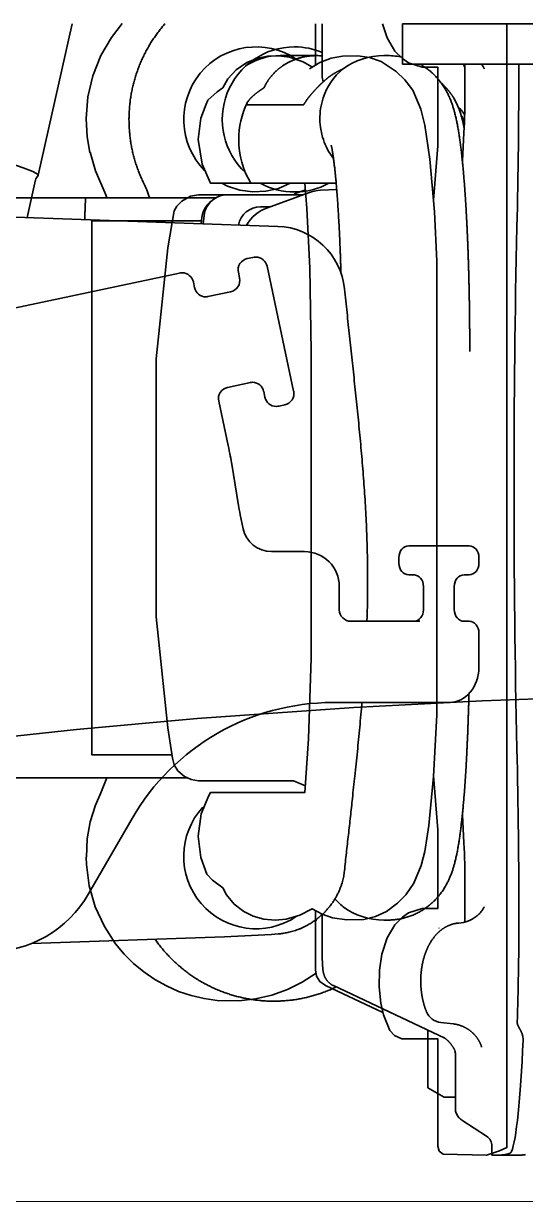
# Model space of a CAD drawing. Header units: millimetres. Extents: x 120 to 10915, y 515 to 8014.
# Drawn here: x 8094.7 to 8181.2, y 1582 to 1785 of the extents above; entities that cross this region are included whole.
import ezdxf

# ---------------------------------------------------------------- set-up
doc = ezdxf.new("R2010")
doc.units = ezdxf.units.MM
doc.layers.get('0').update_dxf_attribs({"lineweight": 13})
doc.layers.add('201_Dimensions', color=7, linetype='Continuous', lineweight=13)
doc.layers.add('205_Chassis_top_view', color=7, linetype='Continuous', lineweight=13)

# ---------------------------------------------------------------- blocks, each defined once
blk = doc.blocks.new('2908045_1')
at = {"layer": '205_Chassis_top_view', "color": 3, "lineweight": 35}
for p, q in [((8103.12, -385), (8097.23, -411.12)), ((8146.17, -385.08), (8146.17, -385)), ((8146.17, -385.08), (8146.17, -393.98)), ((8160, -385), (8160, -387)), ((8160, -387), (8160, -390)), ((8138.93, -390.5), (8145.21, -390.5)), ((8145.21, -390.5), (8145.25, -390.5)), ((8156.81, -390.5), (8157.47, -390.5)), ((8160, -390), (8160, -392)), ((8290, -392), (8160, -392)), ((8170.76, -392), (8170.76, -396.71)), ((8133.31, -399), (8142.87, -399)), ((8170.48, -402.3), (8170.48, -401.51)), ((8170.57, -403.8), (8170.32, -408.66)), ((8170.33, -408.33), (8170.3, -408.48)), ((8095.32, -418.42), (8096.79, -411.94)), ((8096.93, -411.59), (8097.21, -411.15)), ((8133.96, -412.5), (8133.9, -412.5)), ((8133.96, -412.5), (8143.89, -412.5)), ((8136.76, -416.71), (8143.83, -414.13)), ((8143.89, -412.5), (8146.57, -412.5)), ((8148.67, -413.57), (8145.85, -413.72)), ((8148.58, -412.5), (8146.57, -412.5)), ((8138.51, -419.93), (8005.93, -415.3)), ((8096.1, -415), (8102.25, -415)), ((8102.25, -415), (8105.46, -415)), ((8105.46, -415), (8127.85, -415)), ((8127.2, -415.46), (8126.82, -415.78)), ((8142.82, -414.5), (8129.78, -414.5)), ((8125.67, -419.48), (8125.82, -418.08)), ((8135.55, -416.55), (8137.2, -416.55)), ((8115.51, -419), (8111.87, -419)), ((8115.51, -419), (8125.37, -419)), ((8125.31, -419.47), (8125.45, -418.33)), ((8125.45, -418.31), (8125.45, -418.33)), ((8134.24, -425.27), (8133.27, -425.48)), ((8134.66, -425.23), (8134.73, -425.23)), ((8121.6, -427.98), (8013.1, -451.06)), ((8121.95, -427.93), (8122.02, -427.93)), ((8131.73, -427.85), (8131.93, -428.83)), ((8141.25, -448.33), (8136.68, -426.82)), ((8123.98, -429.52), (8124.18, -430.5)), ((8130.39, -431.2), (8126.48, -432.04)), ((8133.79, -446.86), (8129.88, -447.69)), ((8136.09, -448.4), (8136.3, -449.37)), ((8128.34, -450.06), (8129.96, -457.7)), ((8139.72, -450.71), (8138.74, -450.91)), ((8138.25, -450.96), (8138.32, -450.96)), ((8131.74, -468.06), (8130.58, -460.91)), ((8132.05, -469.66), (8132.55, -472.04)), ((8161.08, -475), (8162.14, -475)), ((8171.47, -475), (8162.14, -475)), ((8143.12, -476), (8137.44, -476)), ((8159.38, -477), (8159.38, -478)), ((8173.16, -477), (8173.16, -478)), ((8149.05, -481), (8149.05, -481.09)), ((8162.14, -480), (8161.08, -480)), ((8170.62, -480), (8171.47, -480)), ((8149.12, -482), (8149.12, -486)), ((8163.62, -482), (8163.62, -486)), ((8168.92, -482), (8168.92, -486)), ((8151.11, -488), (8152.04, -488)), ((8152.04, -488), (8154.02, -488)), ((8154.02, -488), (8162.98, -488)), ((8171.47, -488), (8170.62, -488)), ((8173.16, -496), (8173.16, -490)), ((8148.04, -502), (8152.04, -502)), ((8152.04, -502), (8154.02, -502)), ((8154.02, -502), (8168.07, -502)), ((8151.38, -518.53), (8151.37, -518.59)), ((8170.3, -521.52), (8170.33, -521.67)), ((8170.32, -521.34), (8170.57, -526.2)), ((8105.91, -535), (8113.42, -522)), ((8170.76, -533.29), (8170.76, -539.83)), ((8145.21, -539.5), (8145.25, -539.5)), ((8146.17, -538.54), (8146.17, -544.92)), ((8156.81, -539.5), (8157.47, -539.5)), ((8180.05, -539.95), (8180.05, -540)), ((8129.35, -542.39), (8096.07, -543.55)), ((8167.27, -559.84), (8148.09, -550.8)), ((8168.72, -557.39), (8166.59, -557.15)), ((8164.38, -558.47), (8164.38, -568.39)), ((8169.13, -562.96), (8169.13, -563)), ((8169.13, -563), (8169.13, -572.04)), ((8167.17, -570), (8164.38, -568.39)), ((8169.13, -570), (8167.17, -570)), ((8174.49, -576.76), (8170.22, -573.98)), ((8171.73, -573.9), (8171.72, -573.9)), ((8175.4, -578.44), (8175.4, -580)), ((8175.4, -580), (8175.46, -580)), ((8176.54, -580), (8175.46, -580)), ((8176.54, -580), (8177.05, -580)), ((8180.56, -580), (8177.05, -580))]:
    blk.add_line(p, q, dxfattribs=at)
for centre, radius, start, end in [((8145.21, -401.51), 11.01, 84.9949, 89.8075), ((8157.47, -401.75), 11.25, 77.0255, 89.9985), ((8165.39, -394.93), 5.88, 23.8782, 29.923), ((8149.17, -393.98), 3, 180.0002, 200.127), ((8157, -401.32), 11.23, 161.6344, 180.9229), ((8156.21, -404.97), 14.51, 7.3215, 29.394), ((8036.24, -396.77), 134.52, 357.0041, 0.0246), ((8146.26, -404.98), 14.47, 153.9149, 179.997), ((8165.62, -403.78), 5.96, 31.5537, 48.4212), ((8157.08, -401.32), 11.31, 180.9088, 198.8441), ((8146.26, -404.97), 14.48, 180.0046, 211.3341), ((8157.02, -401.35), 11.25, 198.8206, 217.7081), ((8097.86, -412.19), 1.11, 147.2951, 167.3077), ((8093.11, -423.06), 24.69, 19.0486, 25.754), ((8129.8, -418.5), 4, 130.5898, 174.0401), ((8129.79, -418.48), 3.98, 90.0039, 130.574), ((8135.56, -420.42), 3.87, 90.064, 169.2579), ((8138.09, -431.92), 12, 5.7215, 88.0002), ((7942.82, -480.97), 211.18, 358.0936, 359.9934), ((8036.24, -533.23), 134.52, 359.9754, 2.996), ((8156.41, -528.97), 10.57, 220.4929, 231.1808), ((8169.28, -534.33), 5.7, 274.1684, 306.7558), ((8120.84, -301.46), 241.08, 272.0247, 274.2179), ((8166.92, -554.17), 3, 202.6022, 263.5814), ((8178.16, -560.08), 2.62, 357.3381, 9.1964), ((8164.75, -562.92), 4.38, 3.3547, 11.778), ((8164.76, -562.91), 4.36, 359.291, 3.2556), ((8171.15, -572.04), 2.03, 180.027, 202.0358), ((8171.77, -571.83), 2.68, 201.3105, 217.9759), ((8171.2, -572.25), 1.98, 218.5853, 223.8593), ((8171.61, -571.86), 2.53, 223.6964, 236.8024), ((8173.4, -578.43), 2, 359.9881, 56.9054), ((8180.48, -576.41), 3.59, 271.2887, 281.2343)]:
    blk.add_arc(centre, radius, start, end, dxfattribs=at)
for centre, major_axis, ratio, start_param, end_param in [((8141.42, -401.5), (0, -12.5), 0.997394, 3.141593, 5.536694), ((8141.42, -401.5), (0, -12.5), 0.997394, 2.750647, 3.141593), ((8138.93, -401.5), (0, -11), 0.996959, 3.141593, 3.698062), ((8156.79, -400.79), (11.16, 0.12), 0.921814, 1.559369, 2.239581), ((8156.37, -401.37), (1.84, -10.73), 0.973258, 3.637859, 4.210608), ((8172.84, -390.05), (0, -100), 0.072152, 1.266306, 1.551279), ((8062.6, -403.31), (-34.63, 7.81), 0.049656, 3.141631, 5.687942), ((8135.78, -397.01), (2.56, 1.92), 0.200194, 2.767109, 3.055501), ((8134.38, -396.56), (-1.11, -2.44), 0.185353, 6.050619, 6.367292), ((8062.6, -403.31), (-34.63, 7.81), 0.049656, 3.123445, 3.141631), ((8141.42, -401.5), (0, -12.5), 0.997394, 5.788571, 6.283185), ((8141.42, -401.5), (0, -12.5), 0.997394, 0, 0.494593), ((8146.22, -420.71), (0, -7), 0.997394, 3.193953, 3.490664), ((8139.14, -423.29), (0, -7), 0.997394, 3.490659, 4.180732), ((8190.04, -465), (0, -150), 0.072152, 4.407899, 5.016879), ((8133.68, -427.44), (0, 2), 0.999391, 0.209438, 1.780235), ((8134.66, -427.23), (0, 2), 0.999391, 6.283117, 6.492624), ((8134.73, -427.23), (0, -2), 0.999391, 1.780235, 3.141524), ((8121.95, -429.93), (0, -2), 0.999391, 3.141524, 3.351031), ((8122.02, -429.93), (0, -2), 0.999391, 3.141524, 3.351031), ((8122.02, -429.93), (0, -2), 0.999391, 1.780235, 3.141524), ((8129.98, -429.25), (0, -2), 0.999391, 0.209438, 1.780235), ((8126.14, -430.08), (0, -2), 0.999391, 4.921827, 6.283117), ((8126.07, -430.08), (0, 2), 0.999391, 3.159075, 3.351031), ((8130.29, -449.64), (0, -2), 0.999391, 3.351031, 4.921827), ((8134.2, -448.81), (0, -2), 0.999391, 3.141524, 3.351031), ((8134.13, -448.81), (0, 2), 0.999391, 4.921827, 6.265744), ((8139.3, -448.75), (0, -2), 0.999391, 0.209438, 1.780235), ((8138.25, -448.96), (0, -2), 0.999391, 4.921827, 6.283117), ((8138.32, -448.96), (0, -2), 0.999391, 6.283117, 6.492624), ((8129.82, -457.7), (-0.83, 3.91), 0.034137, 3.745198, 4.705129), ((8132.12, -469.66), (-0.42, 1.96), 0.034137, 0.603605, 1.563536), ((8137.44, -471), (0, -5), 0.999391, 4.921827, 6.283184), ((8161.08, -477), (0, -2), 0.848048, 3.141593, 4.712389), ((8171.47, -477), (0, 2), 0.848048, 4.712389, 6.283185), ((8143.12, -482), (0, -6), 0.999391, 1.570795, 3.141591), ((8161.08, -478), (0, -2), 0.848048, 4.712389, 6.283185), ((8171.47, -478), (0, 2), 0.848048, 3.141593, 4.712389), ((8161.92, -482), (0, 2), 0.848048, 4.712389, 6.283185), ((8170.62, -482), (0, 2), 0.848048, 0, 1.570796), ((8151.11, -486), (0, -2), 0.999391, 4.712388, 6.283184), ((8161.92, -486), (0, 2), 0.848048, 3.141593, 4.712389), ((8170.62, -486), (0, 2), 0.848048, 1.570796, 3.141593), ((8171.47, -490), (0, 2), 0.848048, 4.712389, 6.283185), ((8168.07, -496), (0, 6), 0.848048, 3.141593, 4.712389), ((8148.04, -542), (0, -40), 0.999391, 3.141591, 4.188789), ((8172.84, -539.95), (0, -100), 0.072152, 1.570796, 1.875286), ((8088.6, -525), (0, -20), 0.999391, 6.283184, 7.330382), ((8156.79, -529.21), (11.16, -0.12), 0.921814, 4.043604, 4.723817), ((8177.16, -540), (0, -40), 0.072152, 1.128162, 1.570796), ((8165.31, -534.99), (0.99, -5.92), 0.999452, 6.280493, 6.282558), ((8178.29, -540), (0, -40), 0.072152, 0.173341, 1.041446)]:
    blk.add_ellipse(centre, major_axis=major_axis, ratio=ratio, start_param=start_param, end_param=end_param, dxfattribs=at)
for points, degree, knots in [([(8119.09, -385), (8118.9, -385.21), (8118.53, -385.65), (8118, -386.32), (8117.49, -387.01), (8117.01, -387.72), (8116.55, -388.45), (8116.11, -389.19), (8115.7, -389.95), (8115.32, -390.72), (8114.96, -391.5), (8114.63, -392.29), (8114.33, -393.1), (8114.06, -393.92), (8113.81, -394.75), (8113.59, -395.58), (8113.4, -396.42), (8113.24, -397.27), (8113.11, -398.13), (8113.01, -398.99), (8112.94, -399.85), (8112.89, -400.71), (8112.88, -401.58), (8112.9, -402.44), (8112.94, -403.3), (8113.02, -404.16), (8113.12, -405.02), (8113.26, -405.87), (8113.42, -406.71), (8113.61, -407.55), (8113.83, -408.38), (8114.08, -409.19), (8114.36, -410), (8114.66, -410.79), (8114.99, -411.57), (8115.22, -412.08), (8115.35, -412.33)], 3, [0, 0, 0, 0, 0.856956, 1.714276, 2.572006, 3.430153, 4.288763, 5.147843, 6.007426, 6.867515, 7.728133, 8.589274, 9.450945, 10.313127, 11.175807, 12.038951, 12.902519, 13.766455, 14.630693, 15.495147, 16.359726, 17.224314, 18.088766, 18.952931, 19.816634, 20.679676, 21.54184, 22.40288, 23.262534, 24.120506, 24.976485, 25.830124, 26.681068, 27.528918, 28.373271, 29.213678, 29.213678, 29.213678, 29.213678]), ([(8136.15, -396.04), (8136.34, -395.62), (8136.57, -395.18), (8136.84, -394.74), (8137.65, -393.64), (8138.76, -392.63), (8139.52, -392.08), (8141.05, -391.24), (8142.77, -390.73), (8143.57, -390.58), (8144.39, -390.5), (8145.21, -390.5)], 5, [0, 0, 0, 0, 0, 0, 4.795781, 4.795781, 4.795781, 11.868891, 11.868891, 11.868891, 17.698834, 17.698834, 17.698834, 17.698834, 17.698834, 17.698834]), ([(8163.09, -392), (8163.32, -392.13), (8163.76, -392.41), (8164.41, -392.87), (8165.02, -393.38), (8165.61, -393.95), (8166.11, -394.49), (8166.49, -394.97), (8166.76, -395.34), (8167, -395.69), (8167.25, -396.06), (8167.51, -396.51), (8167.8, -397.06), (8168.05, -397.59), (8168.24, -398.04), (8168.38, -398.39), (8168.5, -398.71), (8168.6, -399.02), (8168.7, -399.33), (8168.8, -399.63), (8168.88, -399.92), (8168.97, -400.22), (8169.05, -400.56), (8169.14, -400.92), (8169.23, -401.29), (8169.31, -401.66), (8169.38, -402.03), (8169.46, -402.4), (8169.53, -402.78), (8169.6, -403.16), (8169.66, -403.54), (8169.72, -403.93), (8169.78, -404.33), (8169.84, -404.73), (8169.9, -405.14), (8169.96, -405.56), (8170.01, -405.99), (8170.07, -406.41), (8170.12, -406.85), (8170.17, -407.25), (8170.21, -407.63), (8170.25, -407.99), (8170.28, -408.35), (8170.32, -408.71), (8170.36, -409.08), (8170.39, -409.45), (8170.43, -409.83), (8170.47, -410.24), (8170.51, -410.7), (8170.55, -411.21), (8170.6, -411.73), (8170.64, -412.26), (8170.68, -412.8), (8170.72, -413.35), (8170.76, -413.91), (8170.8, -414.47), (8170.84, -415.04), (8170.87, -415.62), (8170.91, -416.21), (8170.95, -416.8), (8170.98, -417.4), (8171.01, -418.01), (8171.05, -418.62), (8171.08, -419.24), (8171.11, -419.87), (8171.14, -420.5), (8171.17, -421.14), (8171.2, -421.79), (8171.23, -422.44), (8171.25, -423.1), (8171.28, -423.76), (8171.3, -424.43), (8171.32, -425.1), (8171.35, -425.78), (8171.37, -426.46), (8171.39, -427.14), (8171.41, -427.84), (8171.43, -428.53), (8171.45, -429.23), (8171.46, -429.93), (8171.48, -430.64), (8171.49, -431.35), (8171.51, -432.06), (8171.52, -432.78), (8171.53, -433.49), (8171.54, -434.21), (8171.55, -434.94), (8171.56, -435.66), (8171.57, -436.39), (8171.57, -437.11), (8171.58, -437.84), (8171.58, -438.57), (8171.59, -439.3), (8171.59, -440.04), (8171.59, -440.77), (8171.59, -441.26), (8171.59, -441.5)], 3, [0, 0, 0, 0, 0.785319, 1.575444, 2.371113, 3.177528, 4.042851, 4.568958, 5.00423, 5.428702, 5.841254, 6.345296, 6.993268, 7.69059, 8.110267, 8.464086, 8.806561, 9.136471, 9.45746, 9.768844, 10.072492, 10.372528, 10.722205, 11.107225, 11.484073, 11.86052, 12.238044, 12.617961, 13.001364, 13.389574, 13.77912, 14.17385, 14.573343, 14.98143, 15.395628, 15.817853, 16.246876, 16.687788, 17.110131, 17.549089, 17.907529, 18.262792, 18.622509, 18.987354, 19.356694, 19.731158, 20.110246, 20.494452, 20.975485, 21.496839, 22.022207, 22.556055, 23.097479, 23.647141, 24.204353, 24.769608, 25.341377, 25.920741, 26.50796, 27.102798, 27.703798, 28.311811, 28.926964, 29.549034, 30.17663, 30.810585, 31.450938, 32.09746, 32.749227, 33.406684, 34.069749, 34.738199, 35.411144, 36.089012, 36.771681, 37.458926, 38.150122, 38.845453, 39.544744, 40.247767, 40.953934, 41.663401, 42.375973, 43.091422, 43.809313, 44.529649, 45.252212, 45.976771, 46.702941, 47.43068, 48.159763, 48.889957, 49.620964, 50.352658, 51.084806, 51.817175, 51.817175, 51.817175, 51.817175]), ([(8173.61, -392), (8173.66, -392.07), (8173.76, -392.2), (8173.88, -392.39), (8173.97, -392.53), (8174.03, -392.64), (8174.07, -392.72), (8174.08, -392.76), (8174.09, -392.77)], 3, [0, 0, 0, 0, 0.2809193, 0.4913628, 0.6590922, 0.7827613, 0.8671141, 0.9135545, 0.9135545, 0.9135545, 0.9135545]), ([(8146.65, -394.75), (8146.25, -395.1), (8145.87, -395.46), (8145.5, -395.83), (8144.86, -396.49), (8144.28, -397.16), (8144.04, -397.44), (8143.77, -397.78), (8143.54, -398.09), (8143.51, -398.15), (8143.47, -398.2), (8143.44, -398.25)], 5, [0, 0, 0, 0, 0, 0, 3.824948, 3.824948, 3.824948, 6.734318, 6.734318, 6.734318, 7.351596, 7.351596, 7.351596, 7.351596, 7.351596, 7.351596]), ([(8166.61, -395.13), (8167, -395.51), (8167.37, -395.89), (8167.72, -396.29), (8168.19, -396.84), (8168.58, -397.4), (8168.68, -397.55), (8168.78, -397.7), (8168.86, -397.85)], 5, [0, 0, 0, 0, 0, 0, 3.97208, 3.97208, 3.97208, 5.526465, 5.526465, 5.526465, 5.526465, 5.526465, 5.526465]), ([(8133.26, -398.61), (8133.37, -398.38), (8133.6, -398.07), (8133.95, -397.71), (8134.57, -397.15), (8135.34, -396.58), (8135.6, -396.4), (8135.87, -396.22), (8136.15, -396.04)], 5, [0, 0, 0, 0, 0, 0, 6.199701, 6.199701, 6.199701, 9.174104, 9.174104, 9.174104, 9.174104, 9.174104, 9.174104]), ([(8142.87, -399), (8142.89, -399), (8142.93, -398.98), (8142.98, -398.92), (8143.09, -398.79), (8143.22, -398.59), (8143.29, -398.48), (8143.36, -398.37), (8143.44, -398.25)], 5, [0, 0, 0, 0, 0, 0, 1.636713, 1.636713, 1.636713, 3.008014, 3.008014, 3.008014, 3.008014, 3.008014, 3.008014]), ([(8170.09, -400.71), (8170.12, -400.76), (8170.19, -400.88), (8170.28, -401.05), (8170.36, -401.23), (8170.43, -401.4), (8170.5, -401.57), (8170.56, -401.73), (8170.6, -401.87), (8170.63, -401.98), (8170.65, -402.04), (8170.65, -402.07)], 3, [0, 0, 0, 0, 0.200864, 0.400427, 0.593439, 0.778684, 0.958508, 1.13415, 1.284906, 1.409985, 1.480677, 1.480677, 1.480677, 1.480677]), ([(8147.72, -405.93), (8147.72, -405.93), (8147.72, -405.95), (8147.74, -406), (8147.75, -406.07), (8147.77, -406.17), (8147.8, -406.29), (8147.83, -406.43), (8147.86, -406.6), (8147.9, -406.78), (8147.93, -406.99), (8147.97, -407.21), (8148.01, -407.45), (8148.04, -407.71), (8148.08, -407.98), (8148.12, -408.26), (8148.16, -408.56), (8148.2, -408.88), (8148.24, -409.2), (8148.28, -409.53), (8148.32, -409.84), (8148.35, -410.14), (8148.38, -410.42), (8148.41, -410.72), (8148.44, -411.02), (8148.47, -411.33), (8148.5, -411.64), (8148.53, -411.96), (8148.57, -412.33), (8148.6, -412.74), (8148.64, -413.19), (8148.68, -413.65), (8148.72, -414.12), (8148.75, -414.6), (8148.79, -415.09), (8148.82, -415.59), (8148.86, -416.1), (8148.89, -416.62), (8148.93, -417.15), (8148.96, -417.68), (8148.99, -418.23), (8149.02, -418.78), (8149.05, -419.34), (8149.08, -419.91), (8149.11, -420.48), (8149.14, -421.07), (8149.17, -421.66), (8149.2, -422.26), (8149.22, -422.86), (8149.25, -423.47), (8149.27, -424.09), (8149.3, -424.71), (8149.32, -425.34), (8149.34, -425.97), (8149.36, -426.61), (8149.38, -427.26), (8149.4, -427.69), (8149.4, -427.91)], 3, [0, 0, 0, 0, 0.01353, 0.059282, 0.133347, 0.233874, 0.358859, 0.506717, 0.67604, 0.865648, 1.074571, 1.298913, 1.540793, 1.801296, 2.073009, 2.364314, 2.666539, 2.986766, 3.315797, 3.643248, 3.973228, 4.254577, 4.541966, 4.837689, 5.139357, 5.448928, 5.764331, 6.087095, 6.41732, 6.866482, 7.317339, 7.779631, 8.251169, 8.733651, 9.22505, 9.726632, 10.236832, 10.757448, 11.286217, 11.823124, 12.368033, 12.92245, 13.484301, 14.053545, 14.630031, 15.214936, 15.806516, 16.404697, 17.00931, 17.621063, 18.238724, 18.862173, 19.49123, 20.126441, 20.766729, 21.411955, 22.061925, 22.061925, 22.061925, 22.061925]), ([(8105.27, -418.77), (8105.29, -417.85), (8105.31, -417), (8105.34, -416.26), (8105.38, -415.47), (8105.42, -415.1), (8105.44, -415.03), (8105.45, -415), (8105.46, -415)], 5, [0, 0, 0, 0, 0, 0, 8.11278, 8.11278, 8.11278, 11.132352, 11.132352, 11.132352, 11.132352, 11.132352, 11.132352]), ([(8125.45, -418.31), (8125.45, -418.31), (8125.45, -418.3), (8125.45, -418.29), (8125.45, -418.29), (8125.46, -418.28), (8125.46, -418.27), (8125.46, -418.26), (8125.46, -418.25), (8125.46, -418.24), (8125.46, -418.23), (8125.47, -418.22), (8125.47, -418.2), (8125.47, -418.19), (8125.47, -418.18), (8125.48, -418.16), (8125.48, -418.14), (8125.48, -418.12), (8125.49, -418.1), (8125.49, -418.08), (8125.49, -418.06), (8125.5, -418.04), (8125.5, -418.01), (8125.51, -417.98), (8125.52, -417.95), (8125.53, -417.91), (8125.54, -417.86), (8125.55, -417.81), (8125.57, -417.75), (8125.58, -417.69), (8125.6, -417.62), (8125.63, -417.55), (8125.65, -417.47), (8125.68, -417.39), (8125.71, -417.32), (8125.74, -417.24), (8125.77, -417.17), (8125.8, -417.1), (8125.84, -417.04), (8125.87, -416.97), (8125.91, -416.9), (8125.95, -416.83), (8125.99, -416.76), (8126.03, -416.7), (8126.07, -416.64), (8126.11, -416.57), (8126.15, -416.51), (8126.2, -416.45), (8126.24, -416.39), (8126.29, -416.33), (8126.34, -416.27), (8126.39, -416.21), (8126.44, -416.16), (8126.49, -416.1), (8126.54, -416.04), (8126.59, -415.99), (8126.65, -415.94), (8126.7, -415.89), (8126.77, -415.83), (8126.84, -415.76), (8126.9, -415.71), (8126.93, -415.69)], 3, [0, 0, 0, 0, 0.007044, 0.014326, 0.022192, 0.030323, 0.039134, 0.048239, 0.058186, 0.068463, 0.079846, 0.091606, 0.104697, 0.118219, 0.133076, 0.149141, 0.16657, 0.185609, 0.204717, 0.225605, 0.248141, 0.273508, 0.301059, 0.331591, 0.365833, 0.403171, 0.449248, 0.503537, 0.563801, 0.630407, 0.702209, 0.779044, 0.859864, 0.944266, 1.030585, 1.105475, 1.181261, 1.257708, 1.334575, 1.411784, 1.489023, 1.566694, 1.644101, 1.71979, 1.79577, 1.871508, 1.947477, 2.023245, 2.099196, 2.174954, 2.250851, 2.326519, 2.402288, 2.478142, 2.554067, 2.629873, 2.705709, 2.78156, 2.857408, 2.971387, 3.08526, 3.08526, 3.08526, 3.08526]), ([(8150.03, -430.73), (8150.1, -431.4), (8150.24, -432.76), (8150.45, -434.79), (8150.66, -436.83), (8150.88, -438.87), (8151.1, -440.92), (8151.32, -442.97), (8151.54, -445.03), (8151.76, -447.1), (8151.98, -449.17), (8152.2, -451.24), (8152.41, -453.32), (8152.61, -455.41), (8152.81, -457.51), (8152.99, -459.61), (8153.17, -461.72), (8153.33, -463.84), (8153.48, -465.97), (8153.61, -468.1), (8153.73, -470.24), (8153.83, -472.39), (8153.9, -474.53), (8153.96, -476.69), (8153.99, -478.84), (8154, -480.28), (8154, -481)], 3, [0, 0, 0, 0, 2.041906, 4.087209, 6.136479, 8.190433, 10.249505, 12.313723, 14.383383, 16.458671, 18.539727, 20.626682, 22.719644, 24.818704, 26.923948, 29.035501, 31.153216, 33.277465, 35.408729, 37.546437, 39.689558, 41.837093, 43.988271, 46.142255, 48.298182, 50.454554, 50.454554, 50.454554, 50.454554]), ([(8157.47, -539.5), (8157.73, -539.5), (8158.25, -539.48), (8159.02, -539.4), (8159.78, -539.27), (8160.54, -539.08), (8161.28, -538.85), (8162, -538.56), (8162.7, -538.22), (8163.38, -537.84), (8164.04, -537.4), (8164.67, -536.92), (8165.27, -536.39), (8165.83, -535.82), (8166.28, -535.3), (8166.62, -534.86), (8166.87, -534.51), (8167.1, -534.16), (8167.35, -533.76), (8167.63, -533.27), (8167.91, -532.71), (8168.14, -532.21), (8168.3, -531.8), (8168.43, -531.47), (8168.54, -531.16), (8168.65, -530.85), (8168.74, -530.55), (8168.83, -530.25), (8168.92, -529.96), (8169, -529.64), (8169.09, -529.29), (8169.18, -528.92), (8169.26, -528.56), (8169.34, -528.19), (8169.42, -527.82), (8169.49, -527.44), (8169.56, -527.06), (8169.62, -526.68), (8169.69, -526.29), (8169.75, -525.9), (8169.81, -525.5), (8169.87, -525.1), (8169.93, -524.68), (8169.98, -524.26), (8170.04, -523.83), (8170.09, -523.41), (8170.14, -522.98), (8170.18, -522.59), (8170.22, -522.22), (8170.26, -521.86), (8170.3, -521.5), (8170.34, -521.14), (8170.37, -520.77), (8170.41, -520.4), (8170.45, -520.01), (8170.48, -519.58), (8170.53, -519.1), (8170.57, -518.58), (8170.61, -518.05), (8170.66, -517.51), (8170.7, -516.97), (8170.74, -516.42), (8170.78, -515.86), (8170.82, -515.29), (8170.85, -514.72), (8170.89, -514.14), (8170.93, -513.55), (8170.96, -512.95), (8171, -512.35), (8171.03, -511.74), (8171.06, -511.12), (8171.09, -510.5), (8171.12, -509.87), (8171.15, -509.24), (8171.18, -508.59), (8171.21, -507.95), (8171.24, -507.29), (8171.26, -506.63), (8171.29, -505.97), (8171.31, -505.3), (8171.33, -504.63), (8171.36, -503.95), (8171.38, -503.26), (8171.4, -502.57), (8171.42, -501.88), (8171.44, -501.19), (8171.45, -500.72), (8171.45, -500.49)], 3, [0, 0, 0, 0, 0.773188, 1.546844, 2.320623, 3.097308, 3.871436, 4.651619, 5.428229, 6.215214, 6.996787, 7.795911, 8.585308, 9.410028, 10.192898, 10.633215, 11.065496, 11.48346, 11.893919, 12.484607, 13.167476, 13.779006, 14.140043, 14.489673, 14.826788, 15.151314, 15.470061, 15.775604, 16.078341, 16.378293, 16.767161, 17.144851, 17.52108, 17.89763, 18.275815, 18.656901, 19.041933, 19.430753, 19.822147, 20.219056, 20.620472, 21.032914, 21.448455, 21.875014, 22.306485, 22.7432, 23.167118, 23.580896, 23.93247, 24.290023, 24.65127, 25.018333, 25.389269, 25.765904, 26.14668, 26.542723, 27.070297, 27.591414, 28.119733, 28.656977, 29.201284, 29.754228, 30.314333, 30.882581, 31.456887, 32.039372, 32.629585, 33.227157, 33.830528, 34.441344, 35.059188, 35.683661, 36.313407, 36.949841, 37.592563, 38.24125, 38.895, 39.554594, 40.219697, 40.889966, 41.564598, 42.244261, 42.928627, 43.6174, 44.310016, 45.006788, 45.707424, 45.707424, 45.707424, 45.707424]), ([(8151.38, -518.53), (8151.44, -517.89), (8151.58, -516.61), (8151.79, -514.62), (8152.01, -512.58), (8152.23, -510.47), (8152.44, -508.36), (8152.64, -506.25), (8152.84, -504.13), (8152.96, -502.71), (8153.02, -502)], 3, [0, 0, 0, 0, 1.937844, 3.880988, 5.992261, 8.104697, 10.223301, 12.348166, 14.479383, 16.617067, 16.617067, 16.617067, 16.617067]), ([(8151.38, -518.54), (8151.32, -519.06), (8151.21, -520.1), (8151.03, -521.66), (8150.86, -523.22), (8150.69, -524.79), (8150.51, -526.35), (8150.34, -527.92), (8150.17, -529.47), (8150.06, -530.5), (8150.01, -531.02)], 3, [0, 0, 0, 0, 1.57042, 3.140573, 4.709581, 6.285406, 7.867021, 9.442186, 11.002891, 12.557627, 12.557627, 12.557627, 12.557627]), ([(8150.01, -531.02), (8149.99, -531.17), (8149.95, -531.47), (8149.88, -531.92), (8149.78, -532.39), (8149.66, -532.87), (8149.51, -533.36), (8149.34, -533.86), (8149.13, -534.37), (8148.9, -534.88), (8148.63, -535.41), (8148.32, -535.93), (8147.98, -536.45), (8147.61, -536.97), (8147.2, -537.47), (8146.77, -537.95), (8146.32, -538.41), (8145.85, -538.84), (8145.37, -539.23), (8144.88, -539.6), (8144.39, -539.93), (8143.9, -540.23), (8143.42, -540.49), (8142.94, -540.73), (8142.47, -540.94), (8142.01, -541.13), (8141.55, -541.29), (8141.1, -541.43), (8140.66, -541.55), (8140.23, -541.65), (8139.8, -541.73), (8139.38, -541.8), (8138.97, -541.85), (8138.7, -541.88), (8138.57, -541.89)], 3, [0, 0, 0, 0, 0.446352, 0.90695, 1.383548, 1.876863, 2.388077, 2.917685, 3.466466, 4.034765, 4.622861, 5.230096, 5.85414, 6.491515, 7.137202, 7.785222, 8.430066, 9.066775, 9.690862, 10.299202, 10.889997, 11.462017, 12.014764, 12.548626, 13.064866, 13.564377, 14.048772, 14.51858, 14.975155, 15.419217, 15.851991, 16.274127, 16.686673, 17.090061, 17.090061, 17.090061, 17.090061]), ([(8174.09, -537.23), (8174.08, -537.24), (8174.07, -537.28), (8174.03, -537.36), (8173.96, -537.48), (8173.86, -537.65), (8173.71, -537.87), (8173.48, -538.16), (8173.21, -538.45), (8172.94, -538.7), (8172.77, -538.83), (8172.68, -538.9)], 3, [0, 0, 0, 0, 0.033728, 0.126962, 0.265993, 0.458069, 0.70248, 1.077757, 1.564381, 1.8773, 2.200769, 2.200769, 2.200769, 2.200769]), ([(8165.48, -542.39), (8165.51, -542.35), (8165.57, -542.27), (8165.67, -542.16), (8165.76, -542.06), (8165.86, -541.95), (8165.96, -541.84), (8166.06, -541.74), (8166.17, -541.64), (8166.26, -541.56), (8166.34, -541.49), (8166.41, -541.42), (8166.5, -541.35), (8166.6, -541.27), (8166.7, -541.19), (8166.8, -541.11), (8166.9, -541.04), (8167, -540.97), (8167.11, -540.9), (8167.2, -540.84), (8167.28, -540.79), (8167.37, -540.74), (8167.46, -540.69), (8167.58, -540.63), (8167.69, -540.57), (8167.8, -540.51), (8167.92, -540.46), (8168.03, -540.41), (8168.15, -540.36), (8168.25, -540.33), (8168.34, -540.29), (8168.43, -540.26), (8168.53, -540.23), (8168.64, -540.2), (8168.75, -540.17), (8168.85, -540.14), (8168.96, -540.12), (8169.07, -540.1), (8169.17, -540.08), (8169.27, -540.06), (8169.37, -540.05), (8169.46, -540.04), (8169.57, -540.02), (8169.65, -540.02), (8169.69, -540.01)], 3, [0, 0, 0, 0, 0.144924, 0.289708, 0.434319, 0.578653, 0.723079, 0.867263, 1.011334, 1.155263, 1.243425, 1.331388, 1.457745, 1.584068, 1.710351, 1.836602, 1.962826, 2.08903, 2.215355, 2.341359, 2.420727, 2.499978, 2.626839, 2.753707, 2.880712, 3.007463, 3.134474, 3.261257, 3.388173, 3.515206, 3.571466, 3.68169, 3.791785, 3.902028, 4.012161, 4.122413, 4.232573, 4.342833, 4.453018, 4.550289, 4.647514, 4.744697, 4.841845, 4.969795, 4.969795, 4.969795, 4.969795]), ([(8148.59, -551.03), (8148.44, -551.11), (8148.14, -551.25), (8147.63, -551.47), (8147.01, -551.73), (8146.27, -552.01), (8145.47, -552.29), (8144.67, -552.53), (8143.86, -552.75), (8143.05, -552.93), (8142.23, -553.1), (8141.4, -553.23), (8140.57, -553.34), (8139.74, -553.41), (8138.91, -553.46), (8138.07, -553.49), (8137.24, -553.48), (8136.4, -553.45), (8135.57, -553.38), (8134.74, -553.29), (8133.92, -553.18), (8133.09, -553.03), (8132.28, -552.86), (8131.47, -552.66), (8130.66, -552.43), (8129.87, -552.18), (8129.06, -551.89), (8128.35, -551.61), (8127.77, -551.36), (8127.32, -551.16), (8126.9, -550.96), (8126.46, -550.74), (8125.91, -550.45), (8125.28, -550.1), (8124.59, -549.68), (8123.89, -549.23), (8123.21, -548.75), (8122.54, -548.25), (8121.89, -547.73), (8121.25, -547.18), (8120.64, -546.62), (8120.04, -546.03), (8119.46, -545.42), (8118.91, -544.8), (8118.37, -544.15), (8117.86, -543.49), (8117.53, -543.04), (8117.37, -542.81)], 3, [0, 0, 0, 0, 0.499236, 0.998322, 1.653556, 2.526412, 3.363065, 4.199421, 5.035518, 5.871386, 6.707041, 7.542512, 8.377827, 9.213011, 10.048081, 10.883057, 11.717957, 12.552798, 13.387597, 14.222367, 15.057116, 15.891854, 16.7266, 17.561363, 18.396144, 19.23095, 20.065803, 20.952934, 21.524057, 21.979184, 22.434338, 22.889518, 23.480405, 24.273867, 25.067359, 25.911095, 26.746697, 27.582472, 28.418429, 29.254587, 30.09098, 30.927629, 31.764563, 32.601801, 33.43938, 34.277321, 35.115652, 35.115652, 35.115652, 35.115652]), ([(8164.15, -555.32), (8164.13, -555.28), (8164.09, -555.18), (8164.04, -555.04), (8163.98, -554.9), (8163.93, -554.76), (8163.88, -554.62), (8163.83, -554.47), (8163.79, -554.33), (8163.74, -554.18), (8163.7, -554.03), (8163.66, -553.88), (8163.62, -553.74), (8163.58, -553.59), (8163.54, -553.44), (8163.51, -553.29), (8163.47, -553.13), (8163.44, -552.98), (8163.41, -552.83), (8163.38, -552.68), (8163.36, -552.52), (8163.33, -552.37), (8163.31, -552.22), (8163.29, -552.06), (8163.27, -551.91), (8163.25, -551.75), (8163.23, -551.59), (8163.21, -551.44), (8163.2, -551.28), (8163.19, -551.12), (8163.18, -550.97), (8163.17, -550.81), (8163.16, -550.65), (8163.15, -550.49), (8163.15, -550.34), (8163.15, -550.18), (8163.15, -550.02), (8163.15, -549.86), (8163.15, -549.71), (8163.15, -549.55), (8163.16, -549.39), (8163.17, -549.23), (8163.17, -549.08), (8163.18, -548.92), (8163.2, -548.76), (8163.21, -548.61), (8163.22, -548.45), (8163.24, -548.29), (8163.26, -548.14), (8163.28, -547.98), (8163.3, -547.83), (8163.32, -547.67), (8163.35, -547.52), (8163.38, -547.36), (8163.4, -547.21), (8163.43, -547.06), (8163.46, -546.91), (8163.5, -546.76), (8163.53, -546.6), (8163.57, -546.45), (8163.61, -546.3), (8163.65, -546.16), (8163.69, -546.01), (8163.73, -545.86), (8163.77, -545.71), (8163.82, -545.57), (8163.87, -545.42), (8163.92, -545.28), (8163.97, -545.13), (8164.03, -544.99), (8164.08, -544.84), (8164.14, -544.7), (8164.2, -544.56), (8164.26, -544.42), (8164.32, -544.28), (8164.39, -544.15), (8164.45, -544.02), (8164.52, -543.88), (8164.59, -543.75), (8164.66, -543.63), (8164.73, -543.5), (8164.82, -543.34), (8164.94, -543.15), (8165.09, -542.93), (8165.24, -542.71), (8165.37, -542.53), (8165.45, -542.42), (8165.48, -542.39)], 3, [0, 0, 0, 0, 0.150591, 0.301801, 0.453291, 0.605161, 0.757407, 0.910029, 1.062942, 1.2164, 1.369327, 1.522768, 1.676412, 1.830538, 1.98486, 2.139631, 2.29465, 2.449955, 2.605182, 2.76067, 2.91638, 3.072429, 3.228637, 3.385146, 3.54183, 3.698695, 3.855573, 4.012601, 4.16976, 4.327095, 4.484514, 4.642066, 4.79969, 4.957379, 5.115071, 5.272807, 5.430556, 5.588308, 5.746049, 5.903749, 6.061406, 6.219005, 6.376591, 6.534084, 6.691483, 6.848711, 7.005836, 7.162749, 7.319509, 7.476095, 7.632676, 7.789052, 7.945234, 8.101082, 8.256759, 8.412064, 8.567192, 8.721913, 8.876817, 9.031413, 9.185751, 9.339611, 9.493274, 9.646429, 9.799378, 9.951787, 10.107281, 10.262187, 10.41679, 10.571001, 10.72482, 10.878247, 11.031283, 11.184007, 11.33273, 11.481165, 11.62924, 11.776963, 11.92434, 12.07138, 12.218091, 12.364494, 12.628911, 12.892393, 13.155007, 13.416835, 13.561438, 13.561438, 13.561438, 13.561438]), ([(8146.17, -544.92), (8146.17, -544.96), (8146.17, -545.02), (8146.17, -545.11), (8146.17, -545.2), (8146.17, -545.29), (8146.17, -545.39), (8146.17, -545.48), (8146.18, -545.57), (8146.18, -545.66), (8146.18, -545.75), (8146.18, -545.84), (8146.18, -545.93), (8146.18, -546.02), (8146.19, -546.11), (8146.19, -546.2), (8146.19, -546.28), (8146.19, -546.37), (8146.19, -546.46), (8146.2, -546.54), (8146.2, -546.62), (8146.2, -546.71), (8146.21, -546.79), (8146.21, -546.87), (8146.21, -546.95), (8146.22, -547.03), (8146.22, -547.11), (8146.23, -547.18), (8146.23, -547.26), (8146.24, -547.34), (8146.24, -547.41), (8146.25, -547.48), (8146.25, -547.55), (8146.26, -547.62), (8146.26, -547.68), (8146.27, -547.73), (8146.27, -547.78), (8146.28, -547.83), (8146.28, -547.88), (8146.29, -547.93), (8146.29, -547.98), (8146.3, -548.04), (8146.3, -548.1), (8146.31, -548.17), (8146.32, -548.24), (8146.34, -548.32), (8146.35, -548.39), (8146.36, -548.47), (8146.38, -548.56), (8146.4, -548.65), (8146.42, -548.74), (8146.45, -548.84), (8146.48, -548.94), (8146.52, -549.05), (8146.56, -549.17), (8146.61, -549.28), (8146.66, -549.39), (8146.72, -549.5), (8146.78, -549.6), (8146.84, -549.7), (8146.91, -549.8), (8146.98, -549.9), (8147.05, -549.99), (8147.13, -550.08), (8147.21, -550.17), (8147.29, -550.25), (8147.38, -550.33), (8147.47, -550.4), (8147.56, -550.48), (8147.65, -550.54), (8147.74, -550.61), (8147.85, -550.67), (8147.97, -550.74), (8148.05, -550.78), (8148.09, -550.8)], 3, [0, 0, 0, 0, 0.092565, 0.185073, 0.277461, 0.369662, 0.461674, 0.553398, 0.644777, 0.735754, 0.826378, 0.916507, 1.006166, 1.095224, 1.183732, 1.271533, 1.358703, 1.445059, 1.530763, 1.615546, 1.699573, 1.782573, 1.864785, 1.945867, 2.026129, 2.10516, 2.183516, 2.26054, 2.336795, 2.411623, 2.485777, 2.558418, 2.630262, 2.701117, 2.753965, 2.80588, 2.857677, 2.908511, 2.95989, 3.0103, 3.060707, 3.111023, 3.179578, 3.248472, 3.322249, 3.398114, 3.476143, 3.55641, 3.641393, 3.731006, 3.827731, 3.930614, 4.041226, 4.157496, 4.280493, 4.408294, 4.524953, 4.644138, 4.765305, 4.887902, 5.005059, 5.123191, 5.241763, 5.360707, 5.477687, 5.594739, 5.711739, 5.828576, 5.944227, 6.059514, 6.174345, 6.288643, 6.431645, 6.573517, 6.573517, 6.573517, 6.573517]), ([(8168.72, -557.39), (8168.75, -557.4), (8168.82, -557.4), (8168.92, -557.42), (8169.03, -557.43), (8169.13, -557.45), (8169.24, -557.47), (8169.34, -557.5), (8169.44, -557.52), (8169.55, -557.55), (8169.65, -557.57), (8169.76, -557.6), (8169.86, -557.64), (8169.97, -557.67), (8170.07, -557.71), (8170.18, -557.75), (8170.28, -557.79), (8170.39, -557.83), (8170.49, -557.88), (8170.59, -557.92), (8170.7, -557.97), (8170.8, -558.03), (8170.9, -558.08), (8171, -558.14), (8171.1, -558.2), (8171.2, -558.26), (8171.3, -558.32), (8171.4, -558.38), (8171.49, -558.45), (8171.59, -558.52), (8171.68, -558.59), (8171.78, -558.67), (8171.87, -558.74), (8171.96, -558.82), (8172.06, -558.91), (8172.16, -559), (8172.26, -559.1), (8172.35, -559.19), (8172.43, -559.28), (8172.49, -559.35), (8172.56, -559.43), (8172.63, -559.52), (8172.71, -559.61), (8172.78, -559.71), (8172.85, -559.8), (8172.92, -559.91), (8172.99, -560.01), (8173.06, -560.11), (8173.12, -560.21), (8173.18, -560.32), (8173.24, -560.43), (8173.3, -560.55), (8173.36, -560.66), (8173.41, -560.78), (8173.46, -560.89), (8173.51, -561.01), (8173.55, -561.11), (8173.58, -561.21), (8173.61, -561.3), (8173.63, -561.36), (8173.63, -561.38)], 3, [0, 0, 0, 0, 0.10364, 0.20791, 0.312802, 0.418305, 0.52453, 0.631346, 0.73874, 0.846703, 0.955434, 1.064708, 1.174512, 1.284833, 1.395853, 1.507358, 1.619335, 1.731768, 1.845075, 1.958804, 2.072939, 2.187461, 2.302601, 2.418089, 2.533905, 2.65003, 2.767111, 2.88446, 3.002208, 3.120178, 3.238506, 3.357008, 3.475825, 3.594765, 3.732645, 3.870611, 4.008835, 4.147052, 4.250171, 4.353239, 4.456308, 4.559281, 4.683222, 4.806952, 4.930288, 5.053303, 5.175814, 5.297383, 5.41845, 5.538189, 5.670476, 5.800529, 5.927943, 6.0523, 6.180451, 6.303897, 6.417348, 6.520885, 6.616859, 6.699244, 6.699244, 6.699244, 6.699244]), ([(8180.75, -559.66), (8180.71, -559.42), (8180.65, -559.18), (8180.56, -558.95), (8180.43, -558.68), (8180.29, -558.42), (8180.27, -558.37), (8180.21, -558.27), (8180.16, -558.18), (8180.13, -558.13), (8180.05, -557.99), (8179.97, -557.84), (8179.93, -557.75), (8179.85, -557.57), (8179.79, -557.39), (8179.78, -557.3), (8179.77, -557.22), (8179.77, -557.13)], 5, [0, 0, 0, 0, 0, 0, 2.12158, 2.12158, 2.12158, 2.645523, 2.645523, 2.645523, 3.163141, 3.163141, 3.163141, 4.191549, 4.191549, 4.191549, 5.160167, 5.160167, 5.160167, 5.160167, 5.160167, 5.160167]), ([(8169.02, -561.97), (8169, -561.93), (8168.97, -561.86), (8168.92, -561.76), (8168.86, -561.66), (8168.8, -561.55), (8168.74, -561.45), (8168.68, -561.35), (8168.61, -561.25), (8168.54, -561.15), (8168.47, -561.05), (8168.4, -560.95), (8168.32, -560.86), (8168.25, -560.76), (8168.17, -560.67), (8168.08, -560.57), (8168, -560.48), (8167.92, -560.4), (8167.83, -560.31), (8167.74, -560.23), (8167.67, -560.16), (8167.59, -560.09), (8167.51, -560.03), (8167.43, -559.95), (8167.34, -559.89), (8167.27, -559.83), (8167.2, -559.79), (8167.15, -559.75), (8167.11, -559.72), (8167.08, -559.7), (8167.07, -559.7)], 3, [0, 0, 0, 0, 0.117093, 0.234247, 0.351542, 0.469776, 0.589959, 0.710224, 0.831081, 0.951999, 1.073098, 1.194334, 1.315727, 1.438405, 1.562218, 1.685472, 1.808314, 1.930131, 2.051107, 2.169715, 2.291257, 2.36291, 2.476414, 2.595501, 2.701137, 2.796318, 2.873709, 2.938281, 2.987639, 3.028189, 3.028189, 3.028189, 3.028189]), ([(8177.05, -580), (8177.17, -580), (8177.31, -579.99), (8177.46, -579.97), (8177.67, -579.93), (8177.91, -579.88), (8177.96, -579.87), (8178.01, -579.86), (8178.06, -579.85)], 5, [0, 0, 0, 0, 0, 0, 4.176452, 4.176452, 4.176452, 5.23113, 5.23113, 5.23113, 5.23113, 5.23113, 5.23113])]:
    blk.add_open_spline(points, degree=degree, knots=knots, dxfattribs=at)
for points in [[(8149.79, -392.79), (8149.1, -393.08), (8148.44, -393.41), (8147.81, -393.8), (8147.2, -394.25), (8146.65, -394.75)], [(8178.06, -579.85), (8178.3, -579.79), (8178.49, -579.72), (8178.64, -579.63), (8178.74, -579.52), (8178.79, -579.4)]]:
    blk.add_open_spline(points, degree=5, dxfattribs=at)
blk = doc.blocks.new('3324728_3')
at = {"layer": '205_Chassis_top_view', "color": 3, "lineweight": 35}
for p, q in [((8145, -392.120485), (8145, -385)), ((7817.579122, -415), (8122.924441, -415)), ((7700.034474, -515), (8122.924441, -515))]:
    blk.add_line(p, q, dxfattribs=at)
for points in [[(8111.734863, -384.975037), (8109.884766, -387.354187), (8108.05957, -390.484192), (8106.669434, -393.960083), (8105.812988, -397.605103), (8105.509277, -401.337006), (8105.517578, -401.337067), (8105.689941, -404.509796), (8106.158691, -407.171722), (8106.184082, -407.165741), (8107.125, -410.354523), (8108.887695, -414.501099), (8109.064941, -414.995483)], [(8165.35498, -514.57489), (8166.105469, -523.92627), (8166.105469, -537.5), (8163.412598, -537.507629), (8161.041504, -538.264465), (8159.976562, -538.974976), (8158.687012, -540.29425), (8157.349121, -542.559082), (8156.471191, -545.370972), (8156.02002, -548.115051), (8155.958008, -550.999878), (8156.291504, -553.809998), (8156.732422, -555.815735), (8157.83252, -558.562744), (8158.616699, -559.421204), (8159.89502, -559.945801), (8166.105469, -560), (8166.105469, -578.5), (8166.345703, -579.312256), (8166.987305, -579.865417), (8174.455566, -580), (8174.455078, -579.996094), (8176.716797, -579.286255), (8178, -578.719299), (8178, -385)], [(8165.35498, -415.425079), (8166.105469, -406.0737), (8166.105469, -392.5), (8163.412598, -392.492401), (8161.041504, -391.735565), (8159.976562, -391.025024), (8158.687012, -389.705719), (8157.349121, -387.440948), (8156.565918, -385)], [(8143.961914, -392.790161), (8145.78418, -391.688629), (8147.709961, -390.958008), (8149.689453, -390.572632), (8152.28418, -390.512451), (8154.34668, -390.810059), (8156.314941, -391.494049), (8158.930176, -393.264008), (8160.425293, -394.663452), (8161.760254, -396.475037), (8163.135254, -399.713196), (8163.875488, -402.503082), (8164.703125, -408.368683), (8165.505859, -417.437195), (8165.931152, -425.901794), (8165.931152, -504.098206), (8165.352539, -514.737732), (8164.527344, -523.178894), (8163.834961, -527.702637), (8163.208008, -530.082153), (8161.973633, -533.140259), (8160.592285, -535.14209), (8159.132812, -536.576294), (8157.242188, -538.026306), (8155.347168, -538.89502), (8153.322266, -539.388062), (8150.402832, -539.484436), (8147.945801, -539.10614), (8146.147949, -538.479675), (8144.430176, -537.538879), (8142.328125, -538.649231), (8139.949707, -539.335083), (8138.083496, -539.5), (8136.132812, -539.328918), (8134.298828, -538.819946), (8132.666016, -538.025513), (8131.020996, -536.766724), (8129.696777, -535.173889), (8129.047852, -533.959045), (8127.270508, -532.626648), (8126.322266, -531.577271), (8125.266602, -528.711487), (8124.783203, -525.025024), (8125.34375, -521.194519), (8126.641113, -518.055603), (8126.936035, -517.498108), (8143.199219, -517.498108), (8143.206055, -517.498108), (8143.836914, -508.238586), (8144.253418, -494.376587), (8144.291016, -441.5), (8144.056641, -427.086823), (8143.55127, -416.864319), (8143.206055, -412.501892), (8126.936035, -412.501892), (8125.470215, -409.233551), (8124.783203, -404.975006), (8125.266602, -401.288544), (8126.175293, -398.88031), (8126.478516, -398.201447), (8128.060059, -396.723846), (8129.047852, -396.041138), (8129.913574, -394.50769), (8131.360352, -392.924377), (8133.183105, -391.682404), (8134.891602, -390.975464), (8136.774902, -390.574738), (8138.70459, -390.519318), (8140.55127, -390.786743), (8142.866211, -391.585876), (8144.407715, -392.446259)], [(8143.304199, -413.663361), (8141.413574, -414.351562), (8141.215332, -414.5), (8124.835449, -414.5), (8123.486816, -414.736877), (8122.009766, -415.563507), (8121.101562, -416.464294), (8120.66748, -417.25), (8119.555176, -423.639343), (8117.546875, -442.792175), (8117.546875, -487.206268), (8119.555176, -506.360657), (8120.362793, -511.599945), (8120.66748, -512.75), (8121.279785, -513.763306), (8122.436035, -514.741333), (8123.596191, -515.292053), (8124.835449, -515.5), (8141.215332, -515.5), (8143.304199, -516.336609)], [(8140.678711, -412.501892), (8138.622559, -413.385895), (8136.441895, -413.886444), (8134.20752, -413.987366), (8131.991211, -413.685425), (8129.864746, -412.990326), (8128.856445, -412.501892)], [(8120.281738, -419), (8106.47998, -419), (8106.47998, -511), (8120.281738, -511)], [(8145.14502, -548.636536), (8142.745605, -550.198425), (8140.183105, -551.473511), (8137.491699, -552.444702), (8134.706543, -553.099243), (8131.865723, -553.42865), (8128.094727, -553.364563), (8125.824219, -553.047302), (8123.592773, -552.521606), (8121.418945, -551.792114), (8119.321289, -550.865051), (8117.317871, -549.74823), (8115.425293, -548.450928), (8113.65918, -546.984131), (8112.035156, -545.360291), (8110.566895, -543.593262), (8108.636719, -540.622803), (8107.075195, -537.22168), (8106.038086, -533.624207), (8105.54834, -529.912354), (8105.509277, -528.66394), (8105.537109, -528.663757), (8105.689941, -525.490173), (8106.221191, -522.565369), (8107.094727, -519.724487), (8108.024902, -517.561523), (8109.064941, -515.012451)], [(8156.628906, -555.422668), (8146.731934, -550.807739), (8145.774902, -550.101196), (8145.19873, -549.162964), (8145, -548.088806), (8145, -537.879517)]]:
    blk.add_lwpolyline(points, dxfattribs=at)
for centre, start_param, end_param in [((8134.767451, -401.5), 2.5514312706, 5.4906135101), ((8134.767451, -528.5), 3.968990353, 6.8733487443)]:
    blk.add_ellipse(centre, major_axis=(0, -12.5), ratio=0.996195, start_param=start_param, end_param=end_param, dxfattribs=at)
blk = doc.blocks.new('2625420_1')
at = {"layer": '205_Chassis_top_view', "color": 3, "lineweight": 35}
for p, q in [((8160, -392), (8160, -385)), ((8160, -385), (8225, -385)), ((8160, -392), (8225, -392))]:
    blk.add_line(p, q, dxfattribs=at)
blk = doc.blocks.new('2774063_3')
at = {"layer": '205_Chassis_top_view', "color": 3, "lineweight": 35}
blk.add_lwpolyline([(8320.764648, -501.499603), (8294.332031, -500.640686), (8269.705078, -500.217041), (8250.000977, -500.11615), (8250.007812, -500.11615), (8220.451172, -500.345245), (8195.827148, -500.909546), (8173.717773, -501.735992), (8151.623047, -502.890656), (8124.652344, -504.784546), (8103.845703, -506.64502), (8083.075684, -508.878113), (8062.352539, -511.506134), (8041.6875, -514.551453), (8021.09082, -518.036377), (8000.210938, -522.062073), (7984.619629, -525.418457), (7969.096191, -529.076477), (7954.071289, -532.934509), (7939.337402, -537.037292)], dxfattribs=at)
blk = doc.blocks.new('BLOCK88')
at = {"layer": '201_Dimensions', "color": 2, "lineweight": 18}
blk.add_line((6900, -588), (10762, -588), dxfattribs=at)

msp = doc.modelspace()

# ---------------------------------------------------------------- block references
at = {"color": 7, "lineweight": 35}
for name in ['2908045_1', '3324728_3', '2625420_1', '2774063_3']:
    msp.add_blockref(name, (0, 2170), dxfattribs=at)
at = {"layer": '201_Dimensions', "lineweight": 0}
msp.add_blockref('BLOCK88', (0, 2170), dxfattribs=at)

doc.saveas('drawing.dxf')
